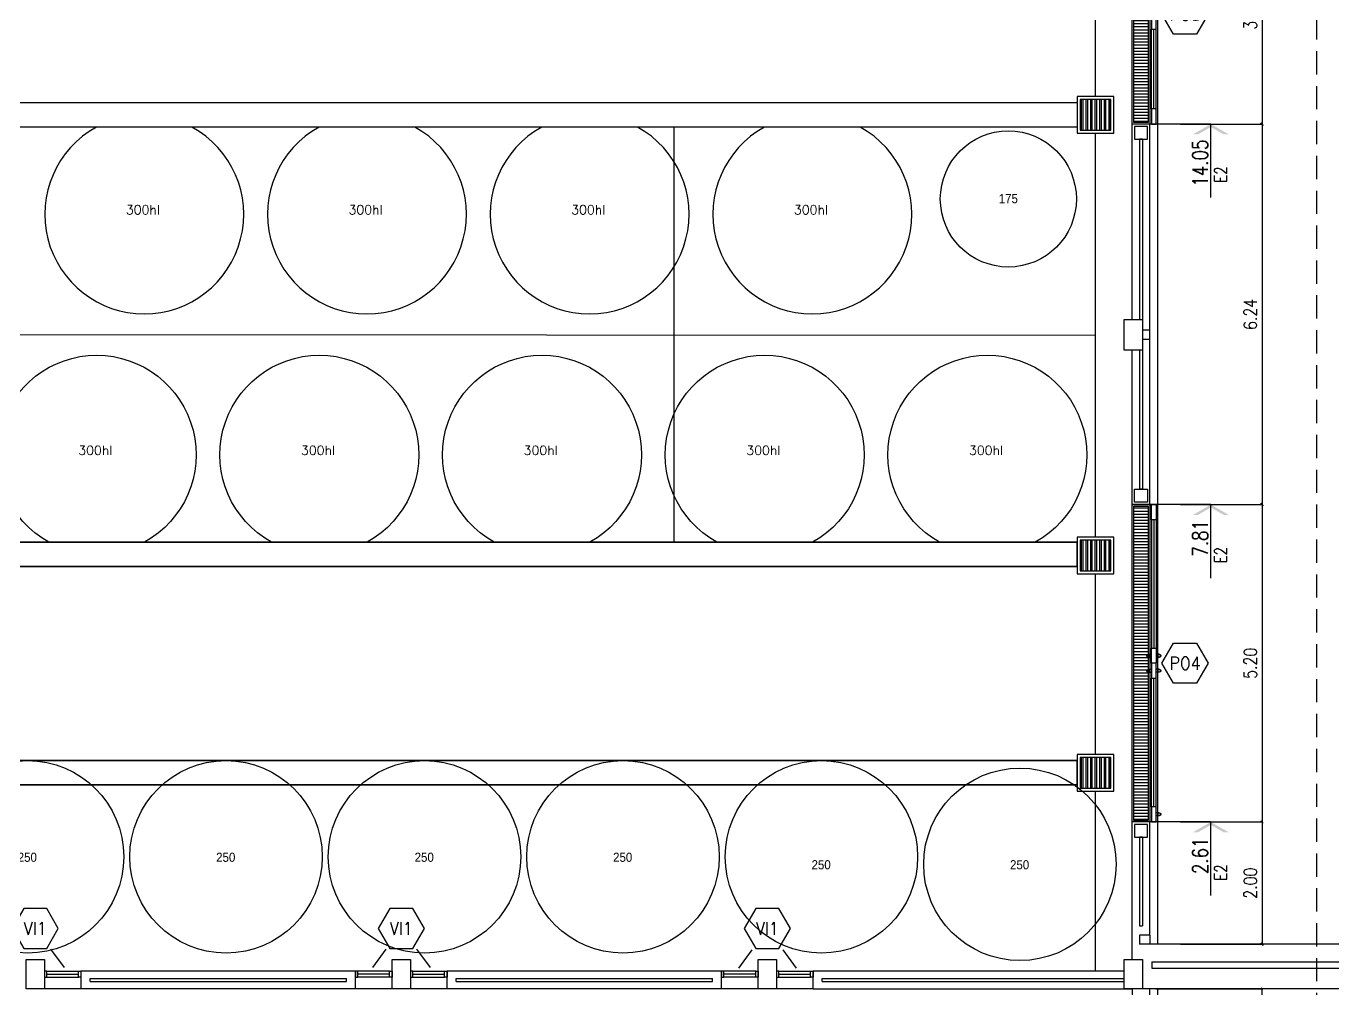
# Model space of a CAD drawing. Extents: x 3 to 114, y 126 to 173.
# Drawn here: x 71.85 to 93.27, y 138.67 to 154.44 of the extents above; entities that cross this region are included whole.
import ezdxf
from ezdxf.enums import TextEntityAlignment as Align

# ---------------------------------------------------------------- set-up
doc = ezdxf.new("R2010")
doc.units = 0
doc.header["$LTSCALE"] = 0.02
doc.header["$MEASUREMENT"] = 0
doc.header["$PDMODE"] = 35
doc.linetypes.add('HIDDEN', pattern=[9.525, 6.35, -3.175])
doc.layers.get('0').update_dxf_attribs({"linetype": 'CONTINUOUS'})
doc.layers.get('Defpoints').update_dxf_attribs({"linetype": 'CONTINUOUS'})
for name, color, linetype in [('-alisado-ferrite rojo', 24, 'CONTINUOUS'), ('-LOCAL-TXT', 3, 'CONTINUOUS'), ('-REJILLAS', 8, 'CONTINUOUS'), ('-tabique-tanque', 5, 'CONTINUOUS'), ('10-2-COTA-ACUM-100', 2, 'CONTINUOUS'), ('10-CARP-DETA', 30, 'CONTINUOUS'), ('10-CARP-INSE-SIMB', 2, 'CONTINUOUS'), ('10-CARP-MARC', 2, 'CONTINUOUS'), ('10-CARP-VENT-ANRE', 4, 'CONTINUOUS'), ('10-COTA-PARC-100', 4, 'CONTINUOUS'), ('columnas', 6, 'CONTINUOUS'), ('ladrillo', 30, 'CONTINUOUS'), ('PROYECCION', 7, 'HIDDEN'), ('VISTA-1', 7, 'CONTINUOUS'), ('VISTA-3', 8, 'CONTINUOUS')]:
    doc.layers.add(name, color=color, linetype=linetype)
doc.styles.add('COTAS', font='ROMANS.shx', dxfattribs={"width": 0.8})
doc.styles.add('NICO', font='romans.shx', dxfattribs={"height": 0.2})
doc.styles.add('ROMANS', font='romans')
doc.styles.add('STYLE1', font='ARIAL.TTF', dxfattribs={"width": 0.9, "height": 0.15})
doc.dimstyles.new('COTA-S-S-2-50', dxfattribs={"dimscale": 0.5, "dimtxt": 0.25, "dimasz": 0.05, "dimexe": 0, "dimexo": 0, "dimgap": 0.1, "dimtad": 1, "dimzin": 4, "dimdsep": 46, "dimtxsty": 'COTAS', "dimblk": 'OBLIQUE', "dimblk1": 'NONE', "dimblk2": 'M2_COTA', "dimcen": 0.1, "dimclrd": 2, "dimclre": 2, "dimclrt": 2, "dimadec": 0, "dimazin": 0, "dimtfac": 1, "dimtix": 1, "dimtmove": 2, "dimatfit": 3, "dimldrblk": 'M2_COTA', "dimfxl": 0, "dimtolj": 1, "dimtzin": 0, "dimarcsym": 0})

# ---------------------------------------------------------------- blocks, each defined once
blk = doc.blocks.new('FLE-A-ID')
at = {"linetype": 'ByBlock'}
blk.add_line((1.204, 0), (0, 0), dxfattribs=at)
for points in [[(0.168, 0.292), (0.168, 0.208), (0, 0), (0.048, 0)], [(0.168, -0.292), (0.168, -0.208), (0, 0), (0.048, 0)]]:
    blk.add_solid(points)
at = {"style": 'COTAS', "width": 0.8}
blk.add_attdef('NUMEJE', (1.204, 0.262), '', height=0.2, rotation=180, dxfattribs=at)
blk.add_attdef('ACUTA', text='', height=0.25, rotation=180, dxfattribs=at).set_placement((0.333, -0.05), align=Align.RIGHT)
blk = doc.blocks.new('_OBLIQUE')
at = {"color": 0, "linetype": 'ByBlock'}
blk.add_line((-0.5, -0.5), (0.5, 0.5), dxfattribs=at)
blk = doc.blocks.new('*D98')
at = {"layer": '10-COTA-PARC-100', "color": 2, "lineweight": -2}
for p, q in [((90.77, 156.438), (92.109, 156.438)), ((92.109, 156.438), (92.109, 152.838)), ((90.77, 152.838), (92.109, 152.838))]:
    blk.add_line(p, q, dxfattribs=at)
at = {"layer": 'Defpoints', "color": 0}
for p in [(90.77, 156.438), (90.77, 152.838), (92.109, 152.838)]:
    blk.add_point(p, dxfattribs=at)
at = {"layer": '10-COTA-PARC-100', "color": 2, "lineweight": -2, "xscale": 0.0425, "yscale": 0.0425, "zscale": 0.0425}
for p, rotation in [((92.109, 156.438), 90), ((92.109, 152.838), 270)]:
    blk.add_blockref('_OBLIQUE', p, dxfattribs=dict(at, rotation=rotation))
at = {"layer": '10-COTA-PARC-100', "color": 2, "insert": (91.918, 154.638), "char_height": 0.2125, "attachment_point": 5, "rotation": 90, "style": 'COTAS'}
blk.add_mtext('\\A1;3.60', dxfattribs=at)
blk = doc.blocks.new('_None')
blk = doc.blocks.new('M2_COTA')
for p, q in [((-1, 0), (0, 0)), ((0, 1), (0, -1))]:
    blk.add_line(p, q)
at = {"const_width": 0.2}
blk.add_lwpolyline([(-1, -1), (1, 1)], dxfattribs=at)
blk = doc.blocks.new('*D99')
at = {"layer": '10-COTA-PARC-100', "color": 2, "lineweight": -2}
for p, q in [((90.77, 152.838), (92.109, 152.838)), ((92.109, 152.838), (92.109, 146.603)), ((90.77, 146.603), (92.109, 146.603))]:
    blk.add_line(p, q, dxfattribs=at)
at = {"layer": 'Defpoints', "color": 0}
for p in [(90.77, 152.838), (90.77, 146.603), (92.109, 146.603)]:
    blk.add_point(p, dxfattribs=at)
at = {"layer": '10-COTA-PARC-100', "color": 2, "lineweight": -2, "xscale": 0.0425, "yscale": 0.0425, "zscale": 0.0425}
for p, rotation in [((92.109, 152.838), 90), ((92.109, 146.603), 270)]:
    blk.add_blockref('_OBLIQUE', p, dxfattribs=dict(at, rotation=rotation))
at = {"layer": '10-COTA-PARC-100', "color": 2, "insert": (91.918, 149.72), "char_height": 0.2125, "attachment_point": 5, "rotation": 90, "style": 'COTAS'}
blk.add_mtext('\\A1;6.24', dxfattribs=at)
blk = doc.blocks.new('*D100')
at = {"layer": '10-COTA-PARC-100', "color": 2, "lineweight": -2}
for p, q in [((90.77, 146.603), (92.109, 146.603)), ((92.109, 146.603), (92.109, 141.403)), ((90.77, 141.403), (92.109, 141.403))]:
    blk.add_line(p, q, dxfattribs=at)
at = {"layer": 'Defpoints', "color": 0}
for p in [(90.77, 146.603), (90.77, 141.403), (92.109, 141.403)]:
    blk.add_point(p, dxfattribs=at)
at = {"layer": '10-COTA-PARC-100', "color": 2, "lineweight": -2, "xscale": 0.0425, "yscale": 0.0425, "zscale": 0.0425}
for p, rotation in [((92.109, 146.603), 90), ((92.109, 141.403), 270)]:
    blk.add_blockref('_OBLIQUE', p, dxfattribs=dict(at, rotation=rotation))
at = {"layer": '10-COTA-PARC-100', "color": 2, "insert": (91.918, 144.003), "char_height": 0.2125, "attachment_point": 5, "rotation": 90, "style": 'COTAS'}
blk.add_mtext('\\A1;5.20', dxfattribs=at)
blk = doc.blocks.new('*D101')
at = {"layer": '10-COTA-PARC-100', "color": 2, "lineweight": -2}
for p, q in [((90.77, 141.403), (92.109, 141.403)), ((92.109, 141.403), (92.109, 139.399)), ((90.77, 139.399), (92.109, 139.399))]:
    blk.add_line(p, q, dxfattribs=at)
at = {"layer": 'Defpoints', "color": 0}
for p in [(90.77, 141.403), (90.77, 139.399), (92.109, 139.399)]:
    blk.add_point(p, dxfattribs=at)
at = {"layer": '10-COTA-PARC-100', "color": 2, "lineweight": -2, "xscale": 0.0425, "yscale": 0.0425, "zscale": 0.0425}
for p, rotation in [((92.109, 141.403), 90), ((92.109, 139.399), 270)]:
    blk.add_blockref('_OBLIQUE', p, dxfattribs=dict(at, rotation=rotation))
at = {"layer": '10-COTA-PARC-100', "color": 2, "insert": (91.918, 140.401), "char_height": 0.2125, "attachment_point": 5, "rotation": 90, "style": 'COTAS'}
blk.add_mtext('\\A1;2.00', dxfattribs=at)
blk = doc.blocks.new('*D145')
at = {"layer": '10-COTA-PARC-100', "color": 2, "lineweight": -2}
for p, q in [((90.37, 138.669), (92.109, 138.669)), ((92.109, 135.234), (92.109, 138.669)), ((90.27, 135.234), (92.109, 135.234))]:
    blk.add_line(p, q, dxfattribs=at)
at = {"layer": 'Defpoints', "color": 0}
for p in [(90.37, 138.669), (92.109, 138.669), (90.27, 135.234)]:
    blk.add_point(p, dxfattribs=at)
at = {"layer": '10-COTA-PARC-100', "color": 2, "lineweight": -2, "xscale": 0.025, "yscale": 0.025, "zscale": 0.025}
for p, rotation in [((92.109, 138.669), 90), ((92.109, 135.234), 270)]:
    blk.add_blockref('_OBLIQUE', p, dxfattribs=dict(at, rotation=rotation))
at = {"layer": '10-COTA-PARC-100', "color": 2, "insert": (91.997, 136.951), "char_height": 0.125, "attachment_point": 5, "rotation": 90, "style": 'COTAS'}
blk.add_mtext('\\A1;3.43', dxfattribs=at)
blk = doc.blocks.new('CARP-SI0')
blk.add_lwpolyline([(-0.224, 0.388), (-0.449, 0), (-0.224, -0.388), (0.224, -0.388), (0.449, 0), (0.224, 0.388)], close=True)
at = {"style": 'ROMANS', "width": 0.9}
blk.add_attdef('CARP', text='', height=0.25, dxfattribs=at).set_placement((0, 0), align=Align.MIDDLE)
at = {"style": 'ROMANS', "flags": 1}
for tag, p in [('MURO', (0.042, -0.598)), ('L-VANO', (-0.005, -0.936)), ('A-VANO', (0.005, -1.349))]:
    blk.add_attdef(tag, text='', height=0.25, dxfattribs=at).set_placement(p, align=Align.MIDDLE)

msp = doc.modelspace()

# ---------------------------------------------------------------- hatches: boundary and pattern name
at = {"layer": '-REJILLAS'}
h = msp.add_hatch(dxfattribs=at)
h.set_pattern_fill('ANSI32', color=0, scale=0.2, angle=585, style=0)
h.set_pattern_definition([(90, (20836.350985, -2092.45836), (0.075, 4e-12), []), (90, (20836.325985, -2092.43336), (0.075, 4e-12), [])])
h.paths.add_polyline_path([(89.63, 153.239), (89.63, 152.739), (89.13, 152.739), (89.13, 153.239)])
h = msp.add_hatch(dxfattribs=at)
h.set_pattern_fill('ANSI32', color=256, scale=0.2, angle=585, style=0)
h.set_pattern_definition([(90, (20836.350985, -2099.67836), (0.075, 4e-12), []), (90, (20836.325985, -2099.65336), (0.075, 4e-12), [])])
h.paths.add_polyline_path([(89.63, 146.019), (89.63, 145.519), (89.13, 145.519), (89.13, 146.019)])
h = msp.add_hatch(dxfattribs=at)
h.set_pattern_fill('ANSI32', color=256, scale=0.2, angle=585, style=0)
h.set_pattern_definition([(90, (20836.350985, -2103.23836), (0.075, 4e-12), []), (90, (20836.325985, -2103.21336), (0.075, 4e-12), [])])
h.paths.add_polyline_path([(89.63, 142.459), (89.63, 141.959), (89.13, 141.959), (89.13, 142.459)])
at = {"layer": 'VISTA-3'}
h = msp.add_hatch(dxfattribs=at)
h.set_pattern_fill('_USER', color=0, scale=0.05, style=0, pattern_type=0)
h.set_pattern_definition([(0, (66.17, 35.68335), (0, 0.05), [])])
h.paths.add_polyline_path([(90.005, 156.413), (90.245, 156.413), (90.245, 152.863), (90.005, 152.863)])
h = msp.add_hatch(dxfattribs=at)
h.set_pattern_fill('_USER', color=256, scale=0.05, style=0, pattern_type=0)
h.set_pattern_definition([(0, (66.17, 24.247845), (0, 0.05), [])])
h.paths.add_polyline_path([(90.005, 146.578), (90.245, 146.578), (90.245, 141.428), (90.005, 141.428)])

# ---------------------------------------------------------------- linework, layer by layer
at = {"layer": '-alisado-ferrite rojo', "extrusion": (0, 0, -1), "elevation": 0}
msp.add_lwpolyline([(-60.15, 145.589), (-89.08, 145.589), (-89.08, 145.989), (-60.15, 145.989)], close=True, dxfattribs=at)
at = {"layer": '-alisado-ferrite rojo', "extrusion": (0, 0, -1)}
msp.add_lwpolyline([(-60.15, 142.009), (-89.08, 142.009), (-89.08, 142.409), (-60.15, 142.409)], close=True, dxfattribs=at)
at = {"layer": '-REJILLAS', "color": 0}
for p, q in [((89.38, 153.289, 0), (89.38, 156.269)), ((89.38, 146.069), (89.38, 152.689, 0))]:
    msp.add_line(p, q, dxfattribs=at)
at = {"layer": '-REJILLAS'}
for p, q in [((89.38, 142.509), (89.38, 145.469)), ((89.38, 138.959), (89.38, 141.909))]:
    msp.add_line(p, q, dxfattribs=at)
at = {"layer": '-REJILLAS', "color": 0}
for points in [[(89.98, 156.438), (90.27, 156.438), (90.27, 152.838), (89.98, 152.838)], [(90.005, 156.413), (90.245, 156.413), (90.245, 152.863), (90.005, 152.863)]]:
    msp.add_lwpolyline(points, close=True, dxfattribs=at)
at = {"layer": '-REJILLAS', "color": 7, "elevation": 0}
for points in [[(89.08, 152.789), (60.15, 152.789), (60.15, 153.189), (89.08, 153.189)], [(89.08, 145.589), (60.15, 145.589), (60.15, 145.989), (89.08, 145.989)]]:
    msp.add_lwpolyline(points, dxfattribs=at)
at = {"layer": '-REJILLAS', "color": 0, "elevation": 0}
for points in [[(89.68, 153.289), (89.08, 153.289), (89.08, 152.689), (89.68, 152.689)], [(89.63, 153.239), (89.13, 153.239), (89.13, 152.739), (89.63, 152.739)]]:
    msp.add_lwpolyline(points, close=True, dxfattribs=at)
at = {"layer": '-REJILLAS', "color": 7}
for points in [[(89.98, 146.603), (90.27, 146.603), (90.27, 141.403), (89.98, 141.403)], [(90.005, 146.578), (90.245, 146.578), (90.245, 141.428), (90.005, 141.428)], [(89.68, 146.069), (89.08, 146.069), (89.08, 145.469), (89.68, 145.469)], [(89.63, 146.019), (89.13, 146.019), (89.13, 145.519), (89.63, 145.519)], [(89.68, 142.509), (89.08, 142.509), (89.08, 141.909), (89.68, 141.909)], [(89.63, 142.459), (89.13, 142.459), (89.13, 141.959), (89.63, 141.959)]]:
    msp.add_lwpolyline(points, close=True, dxfattribs=at)
msp.add_lwpolyline([(89.08, 142.009), (60.15, 142.009), (60.15, 142.409), (89.08, 142.409)], dxfattribs=at)
at = {"layer": '-tabique-tanque', "color": 4, "elevation": 0}
for points in [[(73.005, 152.789, 3.911521), (74.57, 152.789)], [(76.655, 152.789, 3.911521), (78.22, 152.789)], [(80.305, 152.789, 3.911521), (81.87, 152.789)], [(83.955, 152.789, 3.911521), (85.52, 152.789)], [(72.225, 145.989, -3.911521), (73.79, 145.989)], [(75.875, 145.989, -3.911521), (77.44, 145.989)], [(79.525, 145.989, -3.911521), (81.09, 145.989)], [(83.175, 145.989, -3.911521), (84.74, 145.989)], [(86.825, 145.989, -3.911521), (88.39, 145.989)]]:
    msp.add_lwpolyline(points, format="xyb", close=True, dxfattribs=at)
for p, q in [((82.466, 152.789, 0), (82.466, 145.989, 0)), ((60.15, 149.399), (89.38, 149.379, 0))]:
    msp.add_line(p, q)
msp.add_circle((87.951, 151.61, 0), 1.115)
at = {"color": 0}
for centre in [(71.875, 140.832), (75.128, 140.832), (78.381, 140.832), (78.381, 140.832), (81.634, 140.832), (84.887, 140.832)]:
    msp.add_circle(centre, 1.577, dxfattribs=at)
at = {"color": 3}
msp.add_circle((88.14, 140.709), 1.577, dxfattribs=at)
at = {"layer": '10-2-COTA-ACUM-100', "color": 0}
msp.add_line((91.27, 152.838), (90.27, 152.838), dxfattribs=at)
at = {"layer": '10-2-COTA-ACUM-100'}
for p, q in [((91.27, 146.603), (90.27, 146.603)), ((91.27, 141.403), (90.27, 141.403))]:
    msp.add_line(p, q, dxfattribs=at)
at = {"layer": '10-CARP-DETA'}
for p, q in [((72.19, 138.909), (72.71, 138.909)), ((77.81, 138.909), (77.29, 138.909)), ((78.19, 138.909), (78.71, 138.909)), ((83.81, 138.909), (83.29, 138.909)), ((84.19, 138.909), (84.71, 138.909))]:
    msp.add_line(p, q, dxfattribs=at)
at = {"layer": '10-CARP-INSE-SIMB'}
for p, q in [((72.252, 139.319), (72.473, 139.019)), ((77.748, 139.319), (77.527, 139.019)), ((78.252, 139.319), (78.473, 139.019)), ((83.748, 139.31), (83.527, 139.01)), ((84.252, 139.31), (84.473, 139.01))]:
    msp.add_line(p, q, dxfattribs=at)
at = {"layer": '10-CARP-MARC'}
for points in [[(72.15, 138.859), (72.19, 138.859), (72.19, 138.859), (72.19, 138.859), (72.19, 138.859), (72.19, 138.859), (72.19, 138.959), (72.15, 138.959), (72.15, 138.959)], [(72.75, 138.859), (72.71, 138.859), (72.71, 138.859), (72.71, 138.859), (72.71, 138.859), (72.71, 138.859), (72.71, 138.959), (72.75, 138.959), (72.75, 138.959)], [(77.25, 138.859), (77.29, 138.859), (77.29, 138.859), (77.29, 138.859), (77.29, 138.859), (77.29, 138.859), (77.29, 138.959), (77.25, 138.959), (77.25, 138.959)], [(77.85, 138.859), (77.81, 138.859), (77.81, 138.859), (77.81, 138.859), (77.81, 138.859), (77.81, 138.859), (77.81, 138.959), (77.85, 138.959), (77.85, 138.959)], [(78.15, 138.859), (78.19, 138.859), (78.19, 138.859), (78.19, 138.859), (78.19, 138.859), (78.19, 138.859), (78.19, 138.959), (78.15, 138.959), (78.15, 138.959)], [(78.75, 138.859), (78.71, 138.859), (78.71, 138.859), (78.71, 138.859), (78.71, 138.859), (78.71, 138.859), (78.71, 138.959), (78.75, 138.959), (78.75, 138.959)], [(83.25, 138.859), (83.29, 138.859), (83.29, 138.859), (83.29, 138.859), (83.29, 138.859), (83.29, 138.859), (83.29, 138.959), (83.25, 138.959), (83.25, 138.959)], [(83.85, 138.859), (83.81, 138.859), (83.81, 138.859), (83.81, 138.859), (83.81, 138.859), (83.81, 138.859), (83.81, 138.959), (83.85, 138.959), (83.85, 138.959)], [(84.15, 138.859), (84.19, 138.859), (84.19, 138.859), (84.19, 138.859), (84.19, 138.859), (84.19, 138.859), (84.19, 138.959), (84.15, 138.959), (84.15, 138.959)], [(84.75, 138.859), (84.71, 138.859), (84.71, 138.859), (84.71, 138.859), (84.71, 138.859), (84.71, 138.859), (84.71, 138.959), (84.75, 138.959), (84.75, 138.959)]]:
    msp.add_lwpolyline(points, close=True, dxfattribs=at)
at = {"layer": '10-CARP-VENT-ANRE'}
for p, q in [((72.19, 138.959), (72.71, 138.959)), ((72.19, 138.859), (72.71, 138.859)), ((77.81, 138.959), (77.29, 138.959)), ((77.81, 138.859), (77.29, 138.859)), ((78.19, 138.959), (78.71, 138.959)), ((78.19, 138.859), (78.71, 138.859)), ((83.81, 138.959), (83.29, 138.959)), ((83.81, 138.859), (83.29, 138.859)), ((84.19, 138.959), (84.71, 138.959)), ((84.19, 138.859), (84.71, 138.859))]:
    msp.add_line(p, q, dxfattribs=at)
at = {"layer": 'columnas', "color": 0}
msp.add_lwpolyline([(90.23, 152.588), (90.23, 152.798), (90.02, 152.798), (90.02, 152.588)], close=True, dxfattribs=at)
at = {"layer": 'columnas'}
for points in [[(89.85, 149.634), (90.15, 149.634), (90.15, 149.134), (89.85, 149.134)], [(90.23, 146.853), (90.23, 146.643), (90.02, 146.643), (90.02, 146.853)], [(90.23, 141.153), (90.23, 141.363), (90.02, 141.363), (90.02, 141.153)], [(71.85, 139.149), (72.15, 139.149), (72.15, 138.669), (71.85, 138.669)], [(77.85, 139.149), (78.15, 139.149), (78.15, 138.669), (77.85, 138.669)], [(83.85, 139.149), (84.15, 139.149), (84.15, 138.669), (83.85, 138.669)], [(89.85, 139.149), (90.15, 139.149), (90.15, 138.669), (89.85, 138.669)]]:
    msp.add_lwpolyline(points, close=True, dxfattribs=at)
at = {"layer": 'ladrillo', "color": 0}
for p, q in [((90.27, 152.838), (89.98, 152.838)), ((90.15, 152.588), (90.1, 152.588))]:
    msp.add_line(p, q, dxfattribs=at)
at = {"layer": 'ladrillo', "color": 3}
for p, q in [((90.27, 149.459), (90.15, 149.459)), ((90.27, 149.309), (90.15, 149.309)), ((90.27, 146.603), (89.98, 146.603)), ((90.27, 141.403), (89.98, 141.403)), ((90.27, 139.549), (90.1, 139.549)), ((72.75, 138.959), (72.75, 138.669)), ((77.25, 138.669), (77.25, 138.959)), ((78.75, 138.669), (78.75, 138.959)), ((83.25, 138.669), (83.25, 138.959)), ((84.75, 138.669), (84.75, 138.959))]:
    msp.add_line(p, q, dxfattribs=at)
at = {"layer": 'ladrillo', "color": 2}
for p, q in [((90.15, 146.853), (90.1, 146.853)), ((90.15, 141.153), (90.1, 141.153)), ((90.1, 139.699), (90.15, 139.699)), ((90.3, 139.11), (95.7, 139.11)), ((90.3, 139.11), (90.3, 139.008)), ((90.3, 139.008), (95.7, 139.008)), ((77.1, 138.789), (77.1, 138.839)), ((78.9, 138.789), (78.9, 138.839)), ((83.1, 138.789), (83.1, 138.839)), ((84.9, 138.789), (84.9, 138.839))]:
    msp.add_line(p, q, dxfattribs=at)
at = {"layer": 'ladrillo', "color": 0}
for points in [[(89.98, 149.634), (89.98, 152.838)], [(90.27, 149.459), (90.27, 152.838)], [(90.1, 152.588), (90.1, 149.634)], [(90.15, 152.588), (90.15, 146.853)]]:
    msp.add_lwpolyline(points, dxfattribs=at)
at = {"layer": 'ladrillo', "color": 3}
for points in [[(90.27, 146.603), (90.27, 149.309)], [(89.98, 146.603), (89.98, 149.134)], [(89.98, 139.149), (89.98, 141.403)], [(90.27, 139.549), (90.27, 141.403)], [(90.1, 139.549), (90.1, 139.399)], [(96.225, 138.669), (96.225, 139.399), (90.1, 139.399)], [(77.25, 138.959), (72.75, 138.959)], [(83.25, 138.959), (78.75, 138.959)], [(89.85, 138.959), (84.75, 138.959)], [(77.25, 138.669), (72.75, 138.669)], [(83.25, 138.669), (78.75, 138.669)], [(84.75, 138.669), (89.98, 138.669)], [(89.98, 138.669), (89.98, 135.234)], [(96.225, 138.669), (90.15, 138.669)]]:
    msp.add_lwpolyline(points, dxfattribs=at)
at = {"layer": 'ladrillo', "color": 2}
for points in [[(90.1, 149.134), (90.1, 146.853)], [(90.1, 141.153), (90.1, 139.699)], [(90.15, 141.153), (90.15, 139.699)], [(72.9, 138.789), (72.9, 138.839), (77.1, 138.839)], [(78.9, 138.839), (83.1, 138.839)], [(84.9, 138.839), (89.85, 138.839)], [(72.9, 138.789), (77.1, 138.789)], [(78.9, 138.789), (83.1, 138.789)], [(84.9, 138.789), (89.85, 138.789)]]:
    msp.add_lwpolyline(points, dxfattribs=at)
at = {"layer": 'PROYECCION', "color": 0, "linetype": 'HIDDEN', "ltscale": 3}
msp.add_lwpolyline([(93, 164.319), (93, 136.784), (90.27, 136.784)], dxfattribs=at)
at = {"layer": 'VISTA-1'}
for p, q in [((72.75, 138.669), (72.15, 138.669)), ((77.85, 138.669), (77.25, 138.669)), ((78.75, 138.669), (78.15, 138.669)), ((83.85, 138.669), (83.25, 138.669)), ((84.75, 138.669), (84.15, 138.669))]:
    msp.add_line(p, q, dxfattribs=at)
at = {"layer": 'VISTA-3', "color": 0}
for p, q in [((90.295, 153.088), (90.295, 154.393)), ((90.335, 153.088), (90.335, 154.393)), ((90.375, 153.088), (90.375, 154.393))]:
    msp.add_line(p, q, dxfattribs=at)
at = {"layer": 'VISTA-3', "color": 7}
for p, q in [((90.27, 149.309), (90.27, 149.459)), ((90.295, 146.353), (90.295, 144.248)), ((90.335, 146.353), (90.335, 144.248)), ((90.375, 146.353), (90.375, 144.248)), ((90.295, 141.653), (90.295, 143.758)), ((90.335, 141.653), (90.335, 143.758)), ((90.375, 141.653), (90.375, 143.758)), ((90.27, 139.549), (90.27, 139.399)), ((90.27, 138.519), (90.27, 138.669)), ((90.4, 131.734), (90.4, 138.669))]:
    msp.add_line(p, q, dxfattribs=at)
at = {"layer": 'VISTA-3'}
for p, q in [((90.245, 144.15), (90.295, 144.15)), ((90.425, 144.15), (90.375, 144.15)), ((90.245, 144.1), (90.295, 144.1)), ((90.425, 144.1), (90.375, 144.1)), ((90.245, 143.905), (90.295, 143.905)), ((90.245, 143.855), (90.295, 143.855)), ((90.425, 143.905), (90.375, 143.905)), ((90.425, 143.855), (90.375, 143.855)), ((90.425, 141.555), (90.375, 141.555)), ((90.425, 141.505), (90.375, 141.505))]:
    msp.add_line(p, q, dxfattribs=at)
at = {"layer": 'VISTA-3', "color": 0}
msp.add_lwpolyline([(90.4, 139.399), (90.4, 159.369)], dxfattribs=at)
for points in [[(90.375, 154.393), (90.375, 154.638), (90.295, 154.638), (90.295, 154.393)], [(90.375, 152.838), (90.375, 153.088), (90.295, 153.088), (90.295, 152.838)]]:
    msp.add_lwpolyline(points, close=True, dxfattribs=at)
at = {"layer": 'VISTA-3', "color": 2}
for points in [[(90.375, 146.603), (90.375, 146.353), (90.295, 146.353), (90.295, 146.603)], [(90.375, 144.248), (90.375, 144.003), (90.295, 144.003), (90.295, 144.248)], [(90.375, 143.758), (90.375, 144.003), (90.295, 144.003), (90.295, 143.758)], [(90.375, 141.403), (90.375, 141.653), (90.295, 141.653), (90.295, 141.403)]]:
    msp.add_lwpolyline(points, close=True, dxfattribs=at)
for centre, radius in [((90.245, 144.125), 0.025), ((90.425, 144.125), 0.025), ((90.245, 144.125), 0.0225), ((90.425, 144.125), 0.0225), ((90.245, 143.88), 0.025), ((90.245, 143.88), 0.0225), ((90.425, 143.88), 0.025), ((90.425, 143.88), 0.0225), ((90.425, 141.53), 0.025), ((90.425, 141.53), 0.0225)]:
    msp.add_circle(centre, radius, dxfattribs=at)

# ---------------------------------------------------------------- block references
at = {"layer": '10-2-COTA-ACUM-100', "color": 0}
ref = msp.add_blockref('FLE-A-ID', (91.27, 152.838), dxfattribs=dict(at, rotation=270.0000000004495))
ref.add_attrib('ACUTA', '14.05', dxfattribs={"layer": '0', "height": 0.25, "rotation": 90, "style": 'COTAS', "width": 0.8}).set_placement((91.22, 152.584), align=Align.RIGHT)
ref.add_attrib('NUMEJE', 'E2', (91.532, 151.877), dxfattribs={"layer": '0', "height": 0.2, "rotation": 90, "style": 'COTAS', "width": 0.8})
at = {"layer": '10-2-COTA-ACUM-100'}
ref = msp.add_blockref('FLE-A-ID', (91.27, 146.603), dxfattribs=dict(at, rotation=270.0000000004495))
ref.add_attrib('ACUTA', '7.81', dxfattribs={"layer": '0', "height": 0.25, "rotation": 90, "style": 'COTAS', "width": 0.8}).set_placement((91.22, 146.349), align=Align.RIGHT)
ref.add_attrib('NUMEJE', 'E2', (91.532, 145.641), dxfattribs={"layer": '0', "height": 0.2, "rotation": 90, "style": 'COTAS', "width": 0.8})
ref = msp.add_blockref('FLE-A-ID', (91.27, 141.403), dxfattribs=dict(at, rotation=270.0000000004495))
ref.add_attrib('ACUTA', '2.61', dxfattribs={"layer": '0', "height": 0.25, "rotation": 90, "style": 'COTAS', "width": 0.8}).set_placement((91.22, 141.149), align=Align.RIGHT)
ref.add_attrib('NUMEJE', 'E2', (91.532, 140.441), dxfattribs={"layer": '0', "height": 0.2, "rotation": 90, "style": 'COTAS', "width": 0.8})
at = {"layer": '10-CARP-INSE-SIMB', "color": 0}
ref = msp.add_blockref('CARP-SI0', (90.848, 154.638), dxfattribs=dict(at, xscale=-0.84375, yscale=0.84375, zscale=0.84375))
ref.add_attrib('CARP', 'PO3', dxfattribs={"layer": '0', "height": 0.2109, "style": 'ROMANS', "width": 0.9}).set_placement((90.848, 154.638), align=Align.MIDDLE)
at = {"layer": '10-CARP-INSE-SIMB'}
ref = msp.add_blockref('CARP-SI0', (90.848, 144.003), dxfattribs=dict(at, xscale=-0.84375, yscale=0.84375, zscale=0.84375))
ref.add_attrib('CARP', 'PO4', dxfattribs={"layer": '0', "height": 0.2109, "style": 'ROMANS', "width": 0.9}).set_placement((90.848, 144.003), align=Align.MIDDLE)
at = {"layer": '10-CARP-INSE-SIMB', "xscale": 0.84375, "yscale": 0.84375, "zscale": 0.84375}
for p in [(72, 139.658), (78, 139.658), (84, 139.658)]:
    msp.add_blockref('CARP-SI0', p, dxfattribs=at).add_auto_attribs({'CARP': 'VI1'})

# ---------------------------------------------------------------- texts
at = {"layer": '-LOCAL-TXT', "color": 7, "extrusion": (-2.05199e-08, 1.00772e-07, 1), "style": 'NICO'}
for p in [(73.766, 151.433, 0), (77.416, 151.433, 0), (81.066, 151.433, 0), (84.716, 151.433, 0), (72.986, 147.493, 0), (76.636, 147.493, 0), (80.286, 147.493, 0), (83.936, 147.493, 0), (87.586, 147.493, 0)]:
    msp.add_text('300hl', height=0.15, rotation=360, dxfattribs=at).set_placement(p, align=Align.MIDDLE_CENTER)
at = {"char_height": 0.15, "attachment_point": 1, "style": 'STYLE1'}
for s, insert, width in [('175', (87.793, 151.691, 0), 0.68656), ('250', (71.713, 140.9), 0.70986), ('250', (74.966, 140.9), 0.70986), ('250', (78.219, 140.9), 0.70986), ('250', (78.219, 140.9), 0.70986), ('250', (81.472, 140.9), 0.70986), ('250', (84.725, 140.777), 0.70986)]:
    msp.add_mtext(s, dxfattribs=dict(at, insert=insert, width=width))
at = {"color": 3, "insert": (87.978, 140.777), "char_height": 0.15, "width": 0.70986, "attachment_point": 1, "style": 'STYLE1'}
msp.add_mtext('250', dxfattribs=at)

# ---------------------------------------------------------------- dimensions: what is measured, and where the dimension line sits
at = {"layer": '10-COTA-PARC-100', "color": 0}
for base, p1, p2, picture, middle in [((92.109, 152.838), (90.77, 156.438), (90.77, 152.838), '*D98', (91.918, 154.638)), ((92.1093, 146.6027), (90.77, 152.8382), (90.77, 146.6027), '*D99', (91.9181, 149.7204))]:
    dim = msp.add_linear_dim(base=base, p1=p1, p2=p2, angle=90, dimstyle='COTA-S-S-2-50', override={"dimscale": 0.85}, dxfattribs=at)
    dim.commit()
    dim.dimension.update_dxf_attribs({"geometry": picture, "text_midpoint": middle})
at = {"layer": '10-COTA-PARC-100'}
for base, p1, p2, picture, middle in [((92.109, 141.403), (90.77, 146.603), (90.77, 141.403), '*D100', (91.918, 144.003)), ((92.109, 139.399), (90.77, 141.403), (90.77, 139.399), '*D101', (91.918, 140.401))]:
    dim = msp.add_linear_dim(base=base, p1=p1, p2=p2, angle=90, dimstyle='COTA-S-S-2-50', override={"dimscale": 0.85}, dxfattribs=at)
    dim.commit()
    dim.dimension.update_dxf_attribs({"geometry": picture, "text_midpoint": middle})
dim = msp.add_linear_dim(base=(92.109327215, 138.668707978), p1=(90.269999999, 135.233707978), p2=(90.369999999, 138.668707978), angle=90, dimstyle='COTA-S-S-2-50', dxfattribs=at)
dim.commit()
dim.dimension.update_dxf_attribs({"geometry": '*D145', "text_midpoint": (91.996827215, 136.951207978)})

doc.saveas('drawing.dxf')
